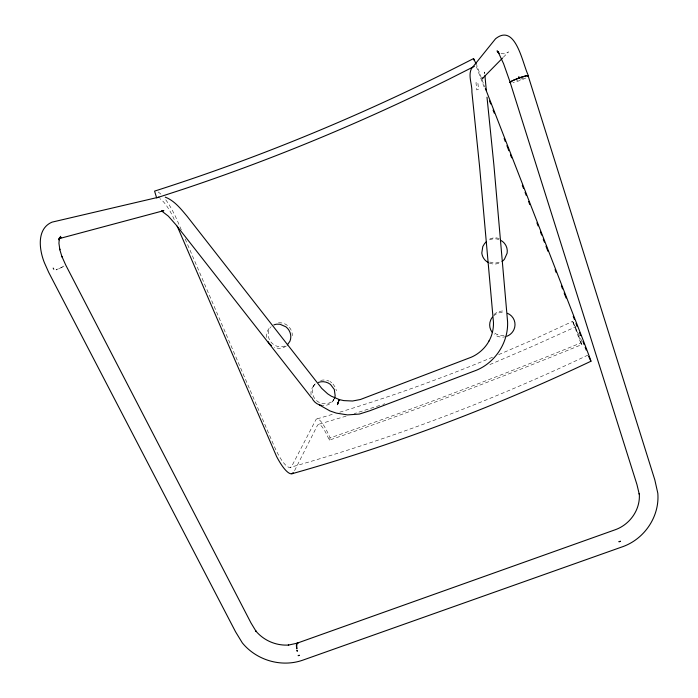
<?xml version="1.0" encoding="UTF-8"?>
<svg xmlns="http://www.w3.org/2000/svg" width="698" height="698" viewBox="0 0 698 698"><rect width="100%" height="100%" fill="white"/><g stroke="black" fill="none" stroke-linecap="round" stroke-linejoin="round"><path stroke-width="0.52" stroke-dasharray="3.49 2.62" d="M329.325 440.159L330.084 437.908A872.369 152.426 -22.2 0 0 580.771 342.954L581.914 344.533A876.74 153.438 -22.2 0 1 329.325 440.159L326.743 434.522A22.737 4.869 69.7 0 0 318.672 424.297L317.555 425.152L294.364 471.08M332.763 401.254L334.019 399.465A12.241 11.735 33.8 0 1 316.29 400.39A12.241 11.735 33.8 0 1 316.168 382.87M313.393 386.064L314.763 384.362M503.328 57.28L508.668 51.853L504.253 53.851L499.498 53.31M286.136 346.077L286.154 346.068A12.372 11.831 43.9 0 1 274.174 347.246M489.865 364.583L532.591 346.269L575.353 326.978L572.613 321.385L530.21 340.999L498.311 354.785M587.969 355.09C492.029 400.626 392.416 438.519 290.194 467.39M492.509 357.228C442.462 378.115 391.36 396.49 339.464 412.265M382.801 404.447L384.842 403.749M379.738 405.442L354.261 413.609M346.112 416.13L318.672 424.297M317.171 418.844L334.394 413.766M499.245 238.603L496.845 237.948A12.887 12.73 -35.1 0 0 488.059 239.929M498.869 239.545L496.461 238.891A12.957 12.808 -34.8 0 0 487.623 240.871M489.769 262.012L492.954 262.884A12.887 12.739 -35.2 0 0 500.99 261.349M489.342 263.076L492.544 263.957A12.957 12.808 -34.9 0 0 500.632 262.413M332.963 383.979L335.555 387.73L336.384 390.758M174.247 219.538L172.188 215.159A28.697 7.608 66.5 0 0 159.894 198.668M572.849 321.778L582.027 341.715M181.323 229.947L177.449 220.926A35.851 9.493 66.5 0 0 165.138 198.982M185.197 238.96L273.86 445.385A32.789 8.123 69.6 0 0 291.904 465.932L315.845 419.821A28.409 6.073 69.7 0 1 330.084 437.908M581.914 344.533L575.143 326.62M580.771 342.954L572.613 321.385M482.082 79.86L484.621 86.482M481.358 77.932L476.734 65.158M484.717 73.177L484.665 71.99L484.709 73.936M525.777 78.01A9.693 1.37 -19.8 0 1 512.943 82.547M523.605 78.002A9.693 0.75 -19.3 0 1 516.695 80.479M484.124 86.988A37.186 0.462 68.8 0 1 475.39 63.928M158.123 191.994A35.851 9.493 66.5 0 1 161.064 194.323M284.967 346.06A12.311 11.779 43.9 0 1 270.763 341.819A12.311 11.779 43.9 0 1 270.545 327.188M320.687 380.445A12.241 11.735 33.8 0 1 328.967 381.064M329.927 381.536A12.241 11.735 33.8 0 1 331.716 382.713M333.897 399.535A12.311 11.787 33.8 0 1 321.56 405.425M311.055 394.806A12.311 11.787 33.8 0 1 315.618 383.917M493.582 315.897A12.765 12.538 -16.5 0 1 504.288 312.451M278.476 322.816A12.32 11.822 42.6 0 1 292.305 335.686M266.68 337.448A12.372 11.831 43.9 0 1 271.138 326.42M506.129 336.532A12.765 12.538 -16.6 0 1 497.22 336.174A12.547 12.328 -16.5 0 1 494.393 334.534M493.983 314.545A12.686 12.468 -16.8 0 1 504.628 311.116M504.035 335.598A12.695 12.468 -16.8 0 1 497.595 334.708M497.595 334.717A12.477 12.259 -16.8 0 1 494.786 333.086M63.911 266.051A9.318 1.361 -22.1 0 1 56.093 269.751L56.172 269.934A9.301 0.82 -23.8 0 0 63.963 266.174M478.514 89.135L476.725 89.911L475.984 82.643L477.816 82.268L478.514 89.135"/><path stroke-width="1.05" d="M59.731 238.166L60.665 236.317L59.094 239.903L59.347 238.027L58.946 243.34L59.862 249.805L59.522 248.689L62.035 256.977L61.843 256.358L65.603 264.795L251.001 622.974L256.044 631.297L255.738 630.887C263.739 640.555 276.225 645.886 288.736 645.031L288.291 645.118L298.029 643.006A8.995 2.094 79.7 0 0 296.851 648.87L296.851 648.87A8.926 2.705 69.1 0 1 297.837 643.015M488.923 341.13C491.933 336.052 493.669 329.037 493.469 322.467L479.57 166.386L471.9 92.092C472.258 84.449 467.965 76.038 471.359 68.805L495.554 38.756C515.682 22.659 522.654 64.015 528.028 74.765M489.036 340.921C485.293 348.223 477.493 355.238 468.951 358.091L360.386 399.509L352.542 401.01L343.8 400.608L339.455 399.631L331.349 396.211L327.65 393.82L321.708 388.358L187.09 216.267C180.895 208.938 174.491 200.666 165.252 197.15M528.334 75.681L528.124 76.544L528.072 75.558L654.82 479.892L657.813 493.233C659.75 516.319 644.725 538.629 623.14 546.534L302.304 660.334C281.058 667.558 256.471 660.212 242.328 642.893L235.558 631.803L48.72 272.421L44.445 262.823C39.254 250.006 36.27 228.857 52.018 222.147L158.996 197.115M483.313 77.557L481.969 78.979L502.569 58.056M287.34 344.917L289.94 341.209A12.381 11.875 42.6 0 0 285.936 326.839L280.081 324.273L276.879 324.186A12.372 11.831 43.9 0 0 273.852 324.919M177.196 226.152L276.574 456.483A39.332 9.763 69.6 0 0 291.921 473.759L293.23 472.616M518.832 76.544L519.321 78.01L513.466 80.226M58.981 239.144L61.066 237.608L59.199 238.629L163.864 210.63L162.137 211.014M519.321 78.01A9.676 0.742 -19.3 0 1 525.786 75.995L527.208 75.672L525.769 75.96A9.693 1.37 -19.8 0 0 519.26 77.827L512.794 80.549L510.203 82.495L510.046 82.024L636.942 484.525L639.263 494.254L639.263 493.495C640.659 509.313 630.146 524.39 615.374 529.695L297.139 643.172M298.727 655.544L299.294 655.256L298.098 655.684L298.7 655.466M474.352 66.362L450.044 78.638A2468.652 1928.399 -67.5 0 1 183.138 189.237L156.64 197.874L154.572 191.112A2459.359 1921.228 -67.6 0 0 473.549 58.571L476.28 64.216M485.346 88.349L583.188 340.284A40.685 0.489 68.6 0 1 590.944 361.241C494.594 406.882 394.562 444.853 291.921 473.759M53.188 268.102L53.781 269.245M161.5 210.875L168.349 216.153L176.044 224.896L311.221 397.406M500.387 240.182L502.525 241.429A12.634 12.485 -34.9 0 1 507.141 253.156L504.462 259.185A12.957 12.808 -34.9 0 1 502.045 261.506M488.12 262.361L486.497 261.41A12.651 12.503 -31.1 0 1 481.795 253.016L482.798 246.534L484.525 243.681A12.957 12.808 -34.8 0 1 486.279 241.874M319.466 404.98L329.927 410.921L336.305 413.103L347.517 414.917L359.418 414.054L369.853 410.738L473.994 371.144C494.263 364.173 508.493 343.189 507.586 321.778L493.879 164.876L487.003 97.205M498.721 52.559L497.046 50.849L498.983 53.528L497.953 51.582L503.581 63.693L509.776 81.23M590.944 361.241L588.702 356.46M489.534 100.931L490.72 103.985M493.085 110.075L494.271 113.128M504.139 138.527L505.326 141.581M506.905 145.638L508.877 150.724M510.456 154.782L511.643 157.835M522.305 185.267L523.491 188.32M525.071 192.378L526.257 195.431M528.622 201.53L529.808 204.575M536.919 222.863L538.097 225.916M540.47 232.006L541.657 235.06M543.236 239.117L544.414 242.171M545.993 246.237L547.974 251.315M555.076 269.603L556.262 272.656M561.393 285.857L562.579 288.911M564.159 292.977L566.13 298.055M573.241 316.342L574.428 319.396M576.007 323.453L577.194 326.507M579.541 332.562L580.701 335.572M583.005 341.575L584.147 344.568M585.177 347.307L586.207 350.038M527.967 76.012L528.142 76.527M512.794 80.549L512.777 80.514A9.693 0.75 -19.3 0 0 510.325 82.128M486.305 90.225L484.927 75.698M510.543 82.757A9.693 1.37 -19.8 0 1 510.194 82.512M474.038 60.141A37.186 0.462 68.8 0 1 473.549 58.571M321.56 405.425A12.311 11.787 33.8 0 1 311.901 397.843M318.358 382.443A12.311 11.787 33.8 0 1 330.442 384.406L334.307 389.449L335.145 395.618A12.311 11.787 33.8 0 1 334.333 398.61M271.426 345.589A12.372 11.831 43.9 0 1 267.997 341.479M507.472 313.306A12.547 12.328 -16.7 0 1 513.929 329.613A12.765 12.538 -16.6 0 1 506.905 336.262M492.465 317.119A12.765 12.538 -16.5 0 0 490.746 319.911A12.547 12.328 -16.5 0 0 492.116 332.231M339.542 399.849L339.49 400.495L339.542 399.849M338.015 403.025L337.431 404.639L338.321 401.996L337.954 403.016M338.818 400.539C337.535 403.845 340.179 397.598 338.888 400.547M620.304 541.282L619.03 541.735L620.304 541.282M297.2 651.129L297.034 650.396L297.2 651.129"/></g></svg>
